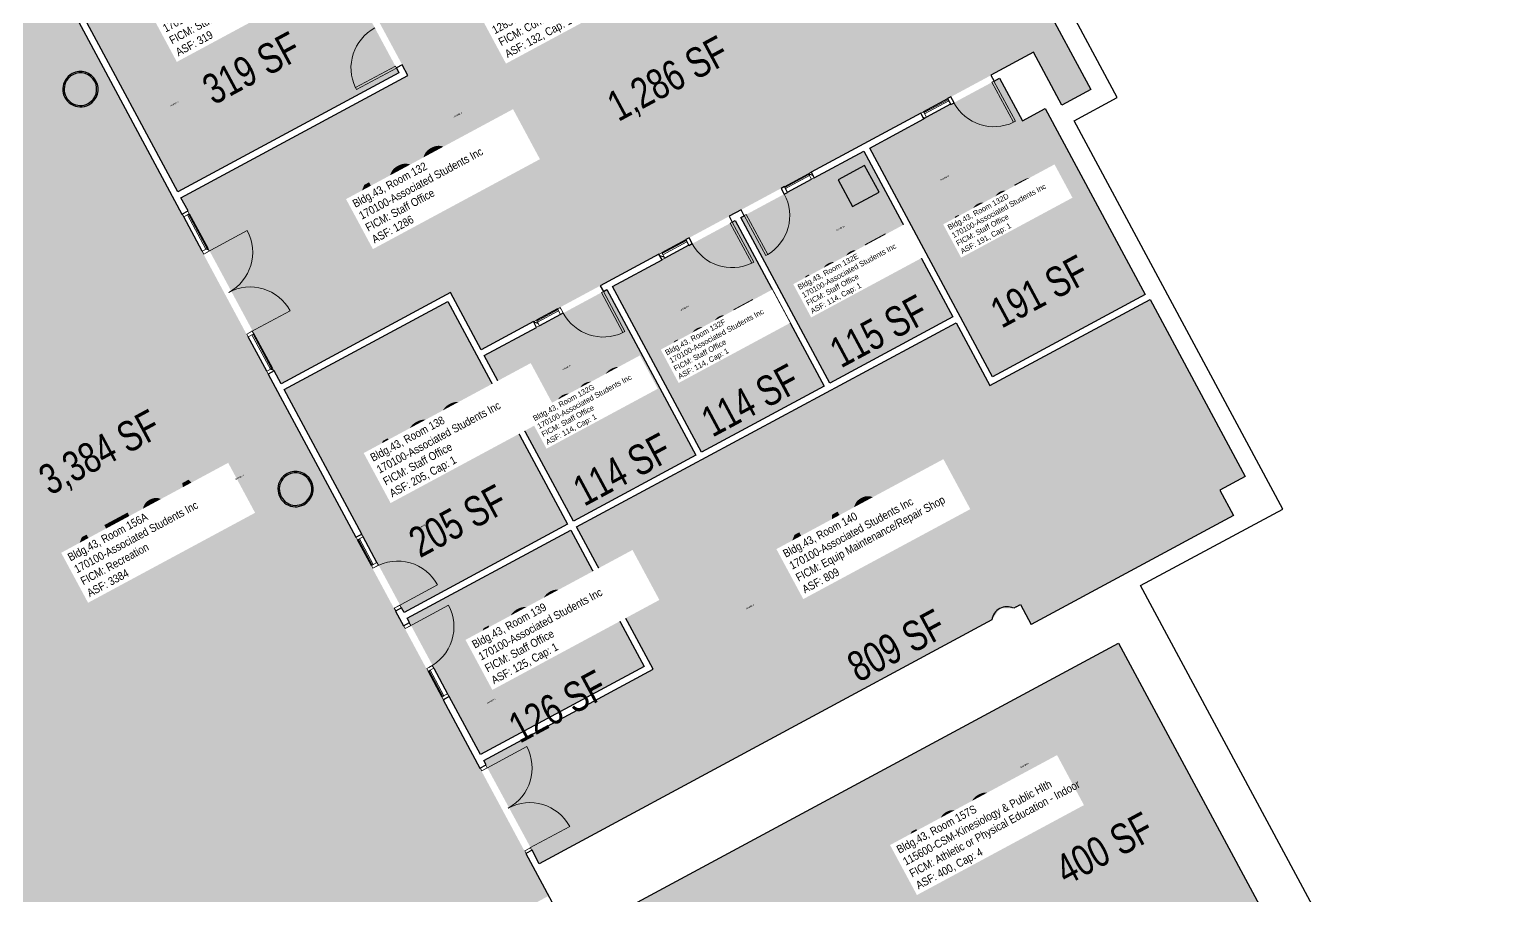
# Model space of a CAD drawing. Header units: inches. Extents: x 69213682 to 69221478, y 27658977 to 27667505.
# Drawn here: x 69218353 to 69219522, y 27663719 to 27664406 of the extents above; entities that cross this region are included whole.
import ezdxf
from ezdxf.enums import TextEntityAlignment as Align

# ---------------------------------------------------------------- set-up
doc = ezdxf.new("R2010")
doc.units = ezdxf.units.IN
doc.header["$LTSCALE"] = 100
doc.header["$MEASUREMENT"] = 0
for name, color, linetype in [('A-DOOR', 2, 'CONTINUOUS'), ('A-FLOR', 3, 'CONTINUOUS'), ('A-GLAZ', 1, 'CONTINUOUS'), ('A-IDEN-RNUM', 7, 'CONTINUOUS'), ('A-IDEN-SNUM', 4, 'CONTINUOUS'), ('A-IDEN-VNUM', 4, 'CONTINUOUS'), ('A-WALL', 5, 'CONTINUOUS'), ('AREA-TEXT', 3, 'CONTINUOUS'), ('Rooms-Category-Color', 7, 'CONTINUOUS'), ('Rooms-College-Color', 7, 'CONTINUOUS'), ('Rooms-Department-Color', 7, 'CONTINUOUS'), ('Rooms-Division-Color', 7, 'CONTINUOUS'), ('Rooms-Information', 7, 'CONTINUOUS')]:
    doc.layers.add(name, color=color, linetype=linetype)
doc.styles.add('CP_AREA', font='arial.ttf', dxfattribs={"height": 15})
doc.styles.add('CP_ROOMSNUMBER', font='arial.ttf', dxfattribs={"height": 1})
doc.styles.add('CP_ROOMVNUMBER', font='arial.ttf', dxfattribs={"width": 0.85, "height": 0.075})

# ---------------------------------------------------------------- blocks, each defined once
blk = doc.blocks.new('Single-Flush - 36_ x 84_ C1 SOLID CORE-190-BACKGROUND Level 1 Parent View')
at = {"layer": 'A-DOOR', "lineweight": 20}
for p, q in [((16.2, -2.6), (16.2, -38.6)), ((18, -2.6), (16.2, -2.6)), ((18, -2.6), (18, -38.6)), ((18, -38.6), (16.2, -38.6))]:
    blk.add_line(p, q, dxfattribs=at)
at = {"layer": 'A-DOOR', "lineweight": 5}
blk.add_arc((18, -2.6), 36.1, 180, 267.2188, dxfattribs=at)
blk = doc.blocks.new('System Panel - Glazed-1071-BACKGROUND Level 1 Parent View')
at = {"layer": 'A-GLAZ', "lineweight": 15}
for p, q in [((15.5, -0.75), (-15.5, -0.75)), ((-15.5, -0.75), (-15.5, -1.75)), ((-15.5, -1.75), (15.5, -1.75)), ((15.5, -1.75), (15.5, -0.75))]:
    blk.add_line(p, q, dxfattribs=at)
blk = doc.blocks.new('System Panel - Glazed-1070-BACKGROUND Level 1 Parent View')
at = {"layer": 'A-GLAZ', "lineweight": 15}
for p, q in [((15.5, -0.75), (-15.5, -0.75)), ((-15.5, -0.75), (-15.5, -1.75)), ((-15.5, -1.75), (15.5, -1.75)), ((15.5, -1.75), (15.5, -0.75))]:
    blk.add_line(p, q, dxfattribs=at)
blk = doc.blocks.new('System Panel - Glazed-562-BACKGROUND Level 1 Parent View')
at = {"layer": 'A-GLAZ', "lineweight": 15}
for p, q in [((9.5, -0.75), (-9.5, -0.75)), ((-9.5, -0.75), (-9.5, -1.75)), ((-9.5, -1.75), (9.5, -1.75)), ((9.5, -1.75), (9.5, -0.75))]:
    blk.add_line(p, q, dxfattribs=at)
blk = doc.blocks.new('System Panel - Glazed-550-BACKGROUND Level 1 Parent View')
at = {"layer": 'A-GLAZ', "lineweight": 15}
for p, q in [((10.84375, -0.75), (-10.84375, -0.75)), ((-10.84375, -0.75), (-10.84375, -1.75)), ((-10.84375, -1.75), (10.84375, -1.75)), ((10.84375, -1.75), (10.84375, -0.75))]:
    blk.add_line(p, q, dxfattribs=at)
blk = doc.blocks.new('Single-Flush - 36_ x 84_ C1 SOLID CORE-191-BACKGROUND Level 1 Parent View')
at = {"layer": 'A-DOOR', "lineweight": 20}
for p, q in [((16.2, 2.6), (16.2, 38.6)), ((18, 38.6), (16.2, 38.6)), ((18, 2.6), (18, 38.6)), ((18, 2.6), (16.2, 2.6))]:
    blk.add_line(p, q, dxfattribs=at)
at = {"layer": 'A-DOOR', "lineweight": 5}
blk.add_arc((18, 2.6), 36.1, 92.7812, 180, dxfattribs=at)
blk = doc.blocks.new('System Panel - Glazed-548-BACKGROUND Level 1 Parent View')
at = {"layer": 'A-GLAZ', "lineweight": 15}
for p, q in [((10.84375, 1.75), (-10.84375, 1.75)), ((-10.84375, 1.75), (-10.84375, 0.75)), ((-10.84375, 0.75), (10.84375, 0.75)), ((10.84375, 0.75), (10.84375, 1.75))]:
    blk.add_line(p, q, dxfattribs=at)
blk = doc.blocks.new('System Panel - Glazed-546-BACKGROUND Level 1 Parent View')
at = {"layer": 'A-GLAZ', "lineweight": 15}
for p, q in [((10.84375, -0.75), (-10.84375, -0.75)), ((-10.84375, -0.75), (-10.84375, -1.75)), ((-10.84375, -1.75), (10.84375, -1.75)), ((10.84375, -1.75), (10.84375, -0.75))]:
    blk.add_line(p, q, dxfattribs=at)
blk = doc.blocks.new('Curtain Wall-Store Front-Sgl - Store Front Single Door-257-BACKGROUND Level 1 Parent View')
at = {"layer": 'A-DOOR', "lineweight": 20}
blk.add_line((-18, 0.5), (-18, 36.5), dxfattribs=at)
at = {"layer": 'A-DOOR', "lineweight": 5}
blk.add_arc((-18, 0.5), 36, 358.2022, 90, dxfattribs=at)
blk = doc.blocks.new('Curtain Wall Dbl Glass - Curtain Wall Dbl Glass-266-BACKGROUND Level 1 Parent View')
at = {"layer": 'A-DOOR', "lineweight": 20}
for p, q in [((-36, 2), (-36, 38)), ((36, 2), (36, 38))]:
    blk.add_line(p, q, dxfattribs=at)
at = {"layer": 'A-DOOR', "lineweight": 5}
for centre, start, end in [((-36, 2), 360, 90), ((36, 2), 90, 180)]:
    blk.add_arc(centre, 36, start, end, dxfattribs=at)
blk = doc.blocks.new('System Panel - Glazed-263-BACKGROUND Level 1 Parent View')
at = {"layer": 'A-GLAZ', "lineweight": 15}
for p, q in [((11.5, -0.75), (-11.5, -0.75)), ((-11.5, -0.75), (-11.5, -1.75)), ((-11.5, -1.75), (11.5, -1.75)), ((11.5, -1.75), (11.5, -0.75))]:
    blk.add_line(p, q, dxfattribs=at)
blk = doc.blocks.new('Curtain Wall-Store Front-Sgl - Store Front Single Door-258-BACKGROUND Level 1 Parent View')
at = {"layer": 'A-DOOR', "lineweight": 20}
blk.add_line((-18, -0.5), (-18, -36.5), dxfattribs=at)
at = {"layer": 'A-DOOR', "lineweight": 5}
blk.add_arc((-18, -0.5), 36, 270, 1.7978, dxfattribs=at)
blk = doc.blocks.new('System Panel - Glazed-260-BACKGROUND Level 1 Parent View')
at = {"layer": 'A-GLAZ', "lineweight": 15}
for p, q in [((11.5, 1.75), (-11.5, 1.75)), ((-11.5, 1.75), (-11.5, 0.75)), ((-11.5, 0.75), (11.5, 0.75)), ((11.5, 0.75), (11.5, 1.75))]:
    blk.add_line(p, q, dxfattribs=at)
blk = doc.blocks.new('Curtain Wall-Store Front-Dbl - Store Front Double Door-240-BACKGROUND Level 1 Parent View')
at = {"layer": 'A-DOOR', "lineweight": 20}
for p, q in [((-36, -0.5), (-36, -36.375)), ((36, -0.5), (36, -36.625))]:
    blk.add_line(p, q, dxfattribs=at)
at = {"layer": 'A-DOOR', "lineweight": 5}
for centre, radius, start, end in [((-36, -0.5), 35.875, 270, 0), ((36, -0.5), 36.125, 180, 270)]:
    blk.add_arc(centre, radius, start, end, dxfattribs=at)

msp = doc.modelspace()

# ---------------------------------------------------------------- hatches: boundary and pattern name
at = {"layer": 'A-GLAZ', "extrusion": (0, 0, -1)}
h = msp.add_hatch(dxfattribs=at)
h.set_pattern_fill('FP1_104', color=256, angle=-28.2896, style=0, pattern_type=2)
h.set_pattern_definition([(16.71, (-69219029.624, 27664349.683), (-6.901, 22.986), []), (16.71, (-69219026.78, 27664354.967), (16.086, 29.887), []), (16.71, (-69219032.468, 27664344.4), (16.086, 29.887), [])])
h.paths.add_polyline_path([(-69219061.7, 27664340.4), (-69219059.5, 27664339.2), (-69219061.9, 27664334.8), (-69219064.1, 27664336)], flags=0)
h = msp.add_hatch(dxfattribs=at)
h.set_pattern_fill('FP1_103', color=256, angle=-208.2896, style=0, pattern_type=2)
h.set_pattern_definition([(16.71, (-69218943.703, 27664303.44), (-6.9, 22.986), []), (16.71, (-69218940.86, 27664308.723), (16.086, 29.887), []), (16.71, (-69218946.547, 27664298.156), (16.086, 29.887), [])])
h.paths.add_polyline_path([(-69218972.9, 27664286.9), (-69218975.1, 27664288.1), (-69218972.7, 27664292.5), (-69218970.5, 27664291.3)], flags=0)
h = msp.add_hatch(dxfattribs=at)
h.set_pattern_fill('FP1_196', color=256, angle=61.7104, style=0, pattern_type=2)
h.set_pattern_definition([(16.71, (-69218451.036, 27664273.999), (-6.9, 22.986), []), (16.71, (-69218448.192, 27664279.282), (16.086, 29.887), []), (16.71, (-69218453.88, 27664268.715), (16.086, 29.887), [])])
h.paths.add_polyline_path([(-69218479.4, 27664259.5), (-69218478.2, 27664261.7), (-69218473.8, 27664259.3), (-69218475, 27664257.1)], flags=0)
h = msp.add_hatch(dxfattribs=at)
h.set_pattern_fill('FP1_180', color=256, angle=61.7104, style=0, pattern_type=2)
h.set_pattern_definition([(16.71, (-69218467.333, 27664243.718), (-6.9, 22.986), []), (16.71, (-69218464.49, 27664249.001), (16.086, 29.887), []), (16.71, (-69218470.177, 27664238.435), (16.086, 29.887), [])])
h.paths.add_polyline_path([(-69218495.3, 27664230), (-69218494.1, 27664232.2), (-69218489.7, 27664229.8), (-69218490.9, 27664227.6)], flags=0)
h = msp.add_hatch(dxfattribs=at)
h.set_pattern_fill('FP1_102', color=256, angle=-28.2896, style=0, pattern_type=2)
h.set_pattern_definition([(16.71, (-69218824.214, 27664239.13), (-6.901, 22.986), []), (16.71, (-69218821.37, 27664244.412), (16.086, 29.887), []), (16.71, (-69218827.057, 27664233.846), (16.086, 29.887), [])])
h.paths.add_polyline_path([(-69218854.2, 27664228.7), (-69218852, 27664227.5), (-69218854.3, 27664223.1), (-69218856.5, 27664224.3)], flags=0)
at = {"layer": 'A-GLAZ'}
h = msp.add_hatch(dxfattribs=at)
h.set_pattern_fill('FP1_216', color=256, angle=28.2896, style=0, pattern_type=2)
h.set_pattern_definition([(163.29, (69218746.714, 27664197.418), (-6.9, -22.986), []), (163.29, (69218743.87, 27664202.7), (-29.887, -16.086), []), (163.29, (69218749.558, 27664192.134), (-29.887, -16.086), [])])
h.paths.add_polyline_path([(69218773.6, 27664185.3), (69218771.4, 27664184.2), (69218773.8, 27664179.8), (69218776, 27664180.9)], flags=0)
at = {"layer": 'A-GLAZ', "extrusion": (0, 0, -1)}
h = msp.add_hatch(dxfattribs=at)
h.set_pattern_fill('FP1_101', color=256, angle=-28.2896, style=0, pattern_type=2)
h.set_pattern_definition([(16.71, (-69218725.8, 27664186.162), (-6.9, 22.986), []), (16.71, (-69218722.957, 27664191.445), (16.086, 29.887), []), (16.71, (-69218728.644, 27664180.879), (16.086, 29.887), [])])
h.paths.add_polyline_path([(-69218754.7, 27664175.2), (-69218752.5, 27664174), (-69218754.9, 27664169.6), (-69218757.1, 27664170.8)], flags=0)
h = msp.add_hatch(dxfattribs=at)
h.set_pattern_fill('FP1_181', color=256, angle=61.7104, style=0, pattern_type=2)
h.set_pattern_definition([(16.71, (-69218502.273, 27664178.8), (-6.9, 22.986), []), (16.71, (-69218499.43, 27664184.083), (16.086, 29.887), []), (16.71, (-69218505.117, 27664173.516), (16.086, 29.887), [])])
h.paths.add_polyline_path([(-69218530.6, 27664164.4), (-69218529.4, 27664166.6), (-69218525, 27664164.2), (-69218526.2, 27664162)], flags=0)
at = {"layer": 'A-GLAZ'}
h = msp.add_hatch(dxfattribs=at)
h.set_pattern_fill('FP1_197', color=256, angle=298.2896, style=0, pattern_type=2)
h.set_pattern_definition([(163.29, (69218518.57, 27664148.519), (-6.9, -22.986), []), (163.29, (69218515.727, 27664153.802), (-29.887, -16.086), []), (163.29, (69218521.414, 27664143.235), (-29.887, -16.086), [])])
h.paths.add_polyline_path([(69218546.5, 27664134.9), (69218545.3, 27664137.1), (69218540.9, 27664134.7), (69218542.1, 27664132.5)], flags=0)
at = {"layer": 'Rooms-Category-Color', "true_color": 0xffe090}
msp.add_hatch(color=41, dxfattribs=at).paths.add_polyline_path([(69218202, 27664775.5), (69218197.1, 27664772.9), (69218192.9, 27664780.9), (69218162.1, 27664764.3), (69218156.6, 27664774.4), (69218093.2, 27664740.3), (69218098.6, 27664730.1), (69218065.2, 27664712.1), (69218090.2, 27664665.6), (69218082.8, 27664661.6), (69218099.8, 27664629.9), (69218107.3, 27664633.9), (69218122.6, 27664605.6), (69218106.7, 27664597.1), (69218145.1, 27664525.7), (69218161, 27664534.3), (69218174, 27664510.1), (69218001.4, 27664417.2), (69218039.2, 27664268.2), (69218200.1, 27663461.8), (69218625.3, 27663690.6), (69218644.7, 27663654.5), (69218764.4, 27663718.9), (69218214.2, 27664741.2), (69218219, 27664743.8)])
at = {"layer": 'Rooms-Category-Color', "true_color": 0xfa9ba3}
for points in [[(69218472.8, 27664272.3), (69218652.8, 27664369.2), (69218609.9, 27664448.9), (69219002.3, 27664660.1), (69218982, 27664697.9), (69219004.9, 27664710.2), (69219194.4, 27664358), (69219171.5, 27664345.7), (69219149, 27664387.5), (69218710.9, 27664151.7), (69218686.5, 27664197.1), (69218552.2, 27664124.8)], [(69218361, 27664480.1), (69218536.4, 27664574.5), (69218645.7, 27664371.3), (69218470.3, 27664276.9)], [(69219116.5, 27664130.4), (69219237.6, 27664195.6), (69219158.2, 27664343.1), (69219140.1, 27664333.3), (69219122, 27664367), (69219019, 27664311.6)], [(69219014.4, 27664309.1), (69219085, 27664177.9), (69218987.4, 27664125.4), (69218916.8, 27664256.6)], [(69218815.1, 27664201.8), (69218885.7, 27664070.6), (69218982.8, 27664122.9), (69218912.2, 27664254.1)], [(69218713.4, 27664147.1), (69218784.1, 27664015.9), (69218881.1, 27664068.1), (69218810.5, 27664199.4)], [(69218554.7, 27664120.2), (69218684.4, 27664190), (69218779.4, 27664013.4), (69218649.7, 27663943.6)], [(69218652.2, 27663939), (69218781.9, 27664008.8), (69218840.1, 27663900.7), (69218710.4, 27663830.9)]]:
    msp.add_hatch(color=241, dxfattribs=at).paths.add_polyline_path(points)
at = {"layer": 'Rooms-Category-Color', "true_color": 0xe3c5e1}
msp.add_hatch(color=254, dxfattribs=at).paths.add_polyline_path([(69219241.4, 27664191.7), (69219316.9, 27664051.4), (69219296.6, 27664040.5), (69219307.5, 27664020.3), (69219147.2, 27663934), (69219138.7, 27663949.9), (69219133.2, 27663946.9), (69219122.2, 27663946.7), (69219116, 27663937.7), (69218757, 27663744.4), (69218712.7, 27663826.2), (69218847.2, 27663898.6), (69218786.5, 27664011.3), (69219087.5, 27664173.2), (69219114.4, 27664123.3)])
at = {"layer": 'Rooms-Category-Color', "true_color": 0xfbafa2}
msp.add_hatch(color=21, dxfattribs=at).paths.add_polyline_path([(69218793.6, 27663691.8), (69219216.3, 27663919.3), (69219330, 27663708)])
at = {"layer": 'Rooms-College-Color', "true_color": 0xadadad}
for points in [[(69218202, 27664775.5), (69218197.1, 27664772.9), (69218192.9, 27664780.9), (69218162.1, 27664764.3), (69218156.6, 27664774.4), (69218093.2, 27664740.3), (69218098.6, 27664730.1), (69218065.2, 27664712.1), (69218090.2, 27664665.6), (69218082.8, 27664661.6), (69218099.8, 27664629.9), (69218107.3, 27664633.9), (69218122.6, 27664605.6), (69218106.7, 27664597.1), (69218145.1, 27664525.7), (69218161, 27664534.3), (69218174, 27664510.1), (69218001.4, 27664417.2), (69218039.2, 27664268.2), (69218200.1, 27663461.8), (69218625.3, 27663690.6), (69218644.7, 27663654.5), (69218764.4, 27663718.9), (69218214.2, 27664741.2), (69218219, 27664743.8)], [(69218472.8, 27664272.3), (69218652.8, 27664369.2), (69218609.9, 27664448.9), (69219002.3, 27664660.1), (69218982, 27664697.9), (69219004.9, 27664710.2), (69219194.4, 27664358), (69219171.5, 27664345.7), (69219149, 27664387.5), (69218710.9, 27664151.7), (69218686.5, 27664197.1), (69218552.2, 27664124.8)], [(69218361, 27664480.1), (69218536.4, 27664574.5), (69218645.7, 27664371.3), (69218470.3, 27664276.9)], [(69219116.5, 27664130.4), (69219237.6, 27664195.6), (69219158.2, 27664343.1), (69219140.1, 27664333.3), (69219122, 27664367), (69219019, 27664311.6)], [(69219014.4, 27664309.1), (69219085, 27664177.9), (69218987.4, 27664125.4), (69218916.8, 27664256.6)], [(69218815.1, 27664201.8), (69218885.7, 27664070.6), (69218982.8, 27664122.9), (69218912.2, 27664254.1)], [(69218713.4, 27664147.1), (69218784.1, 27664015.9), (69218881.1, 27664068.1), (69218810.5, 27664199.4)], [(69218554.7, 27664120.2), (69218684.4, 27664190), (69218779.4, 27664013.4), (69218649.7, 27663943.6)], [(69219241.4, 27664191.7), (69219316.9, 27664051.4), (69219296.6, 27664040.5), (69219307.5, 27664020.3), (69219147.2, 27663934), (69219138.7, 27663949.9), (69219133.2, 27663946.9), (69219122.2, 27663946.7), (69219116, 27663937.7), (69218757, 27663744.4), (69218712.7, 27663826.2), (69218847.2, 27663898.6), (69218786.5, 27664011.3), (69219087.5, 27664173.2), (69219114.4, 27664123.3)], [(69218652.2, 27663939), (69218781.9, 27664008.8), (69218840.1, 27663900.7), (69218710.4, 27663830.9)]]:
    msp.add_hatch(color=253, dxfattribs=at).paths.add_polyline_path(points)
at = {"layer": 'Rooms-College-Color', "true_color": 0xffe090}
msp.add_hatch(color=41, dxfattribs=at).paths.add_polyline_path([(69218793.6, 27663691.8), (69219216.3, 27663919.3), (69219330, 27663708)])
at = {"layer": 'Rooms-Department-Color', "true_color": 0x604aed}
for points in [[(69218202, 27664775.5), (69218197.1, 27664772.9), (69218192.9, 27664780.9), (69218162.1, 27664764.3), (69218156.6, 27664774.4), (69218093.2, 27664740.3), (69218098.6, 27664730.1), (69218065.2, 27664712.1), (69218090.2, 27664665.6), (69218082.8, 27664661.6), (69218099.8, 27664629.9), (69218107.3, 27664633.9), (69218122.6, 27664605.6), (69218106.7, 27664597.1), (69218145.1, 27664525.7), (69218161, 27664534.3), (69218174, 27664510.1), (69218001.4, 27664417.2), (69218039.2, 27664268.2), (69218200.1, 27663461.8), (69218625.3, 27663690.6), (69218644.7, 27663654.5), (69218764.4, 27663718.9), (69218214.2, 27664741.2), (69218219, 27664743.8)], [(69218472.8, 27664272.3), (69218652.8, 27664369.2), (69218609.9, 27664448.9), (69219002.3, 27664660.1), (69218982, 27664697.9), (69219004.9, 27664710.2), (69219194.4, 27664358), (69219171.5, 27664345.7), (69219149, 27664387.5), (69218710.9, 27664151.7), (69218686.5, 27664197.1), (69218552.2, 27664124.8)], [(69218361, 27664480.1), (69218536.4, 27664574.5), (69218645.7, 27664371.3), (69218470.3, 27664276.9)], [(69219116.5, 27664130.4), (69219237.6, 27664195.6), (69219158.2, 27664343.1), (69219140.1, 27664333.3), (69219122, 27664367), (69219019, 27664311.6)], [(69219014.4, 27664309.1), (69219085, 27664177.9), (69218987.4, 27664125.4), (69218916.8, 27664256.6)], [(69218815.1, 27664201.8), (69218885.7, 27664070.6), (69218982.8, 27664122.9), (69218912.2, 27664254.1)], [(69218713.4, 27664147.1), (69218784.1, 27664015.9), (69218881.1, 27664068.1), (69218810.5, 27664199.4)], [(69218554.7, 27664120.2), (69218684.4, 27664190), (69218779.4, 27664013.4), (69218649.7, 27663943.6)], [(69219241.4, 27664191.7), (69219316.9, 27664051.4), (69219296.6, 27664040.5), (69219307.5, 27664020.3), (69219147.2, 27663934), (69219138.7, 27663949.9), (69219133.2, 27663946.9), (69219122.2, 27663946.7), (69219116, 27663937.7), (69218757, 27663744.4), (69218712.7, 27663826.2), (69218847.2, 27663898.6), (69218786.5, 27664011.3), (69219087.5, 27664173.2), (69219114.4, 27664123.3)], [(69218652.2, 27663939), (69218781.9, 27664008.8), (69218840.1, 27663900.7), (69218710.4, 27663830.9)]]:
    msp.add_hatch(color=173, dxfattribs=at).paths.add_polyline_path(points)
at = {"layer": 'Rooms-Department-Color', "true_color": 0xffe090}
msp.add_hatch(color=41, dxfattribs=at).paths.add_polyline_path([(69218793.6, 27663691.8), (69219216.3, 27663919.3), (69219330, 27663708)])
at = {"layer": 'Rooms-Division-Color', "true_color": 0x604aed}
for points in [[(69218202, 27664775.5), (69218197.1, 27664772.9), (69218192.9, 27664780.9), (69218162.1, 27664764.3), (69218156.6, 27664774.4), (69218093.2, 27664740.3), (69218098.6, 27664730.1), (69218065.2, 27664712.1), (69218090.2, 27664665.6), (69218082.8, 27664661.6), (69218099.8, 27664629.9), (69218107.3, 27664633.9), (69218122.6, 27664605.6), (69218106.7, 27664597.1), (69218145.1, 27664525.7), (69218161, 27664534.3), (69218174, 27664510.1), (69218001.4, 27664417.2), (69218039.2, 27664268.2), (69218200.1, 27663461.8), (69218625.3, 27663690.6), (69218644.7, 27663654.5), (69218764.4, 27663718.9), (69218214.2, 27664741.2), (69218219, 27664743.8)], [(69218472.8, 27664272.3), (69218652.8, 27664369.2), (69218609.9, 27664448.9), (69219002.3, 27664660.1), (69218982, 27664697.9), (69219004.9, 27664710.2), (69219194.4, 27664358), (69219171.5, 27664345.7), (69219149, 27664387.5), (69218710.9, 27664151.7), (69218686.5, 27664197.1), (69218552.2, 27664124.8)], [(69218361, 27664480.1), (69218536.4, 27664574.5), (69218645.7, 27664371.3), (69218470.3, 27664276.9)], [(69219116.5, 27664130.4), (69219237.6, 27664195.6), (69219158.2, 27664343.1), (69219140.1, 27664333.3), (69219122, 27664367), (69219019, 27664311.6)], [(69219014.4, 27664309.1), (69219085, 27664177.9), (69218987.4, 27664125.4), (69218916.8, 27664256.6)], [(69218815.1, 27664201.8), (69218885.7, 27664070.6), (69218982.8, 27664122.9), (69218912.2, 27664254.1)], [(69218713.4, 27664147.1), (69218784.1, 27664015.9), (69218881.1, 27664068.1), (69218810.5, 27664199.4)], [(69218554.7, 27664120.2), (69218684.4, 27664190), (69218779.4, 27664013.4), (69218649.7, 27663943.6)], [(69219241.4, 27664191.7), (69219316.9, 27664051.4), (69219296.6, 27664040.5), (69219307.5, 27664020.3), (69219147.2, 27663934), (69219138.7, 27663949.9), (69219133.2, 27663946.9), (69219122.2, 27663946.7), (69219116, 27663937.7), (69218757, 27663744.4), (69218712.7, 27663826.2), (69218847.2, 27663898.6), (69218786.5, 27664011.3), (69219087.5, 27664173.2), (69219114.4, 27664123.3)], [(69218652.2, 27663939), (69218781.9, 27664008.8), (69218840.1, 27663900.7), (69218710.4, 27663830.9)]]:
    msp.add_hatch(color=173, dxfattribs=at).paths.add_polyline_path(points)
at = {"layer": 'Rooms-Division-Color', "true_color": 0xffe090}
msp.add_hatch(color=41, dxfattribs=at).paths.add_polyline_path([(69218793.6, 27663691.8), (69219216.3, 27663919.3), (69219330, 27663708)])

# ---------------------------------------------------------------- linework, layer by layer
at = {"layer": 'A-FLOR'}
for p, q in [((69219015, 27664297.8), (69218993.9, 27664286.4)), ((69219026.4, 27664276.7), (69219015, 27664297.8)), ((69218993.9, 27664286.4), (69219005.3, 27664265.3)), ((69219005.3, 27664265.3), (69219026.4, 27664276.7))]:
    msp.add_line(p, q, dxfattribs=at)
for centre, radius, start, end in [((69218393.1, 27664358.3), 14, 118.2896, 298.2896), ((69218393.1, 27664358.3), 12.9, 118.2896, 298.2896), ((69218393.1, 27664358.3), 14, 298.2896, 118.2896), ((69218393.1, 27664358.3), 12.9, 298.2896, 118.2896), ((69218563.7, 27664041.3), 14, 118.2896, 298.2896), ((69218563.7, 27664041.3), 12.9, 118.2896, 298.2896), ((69218563.7, 27664041.3), 14, 298.2896, 118.2896), ((69218563.7, 27664041.3), 12.9, 298.2896, 118.2896)]:
    msp.add_arc(centre, radius, start, end, dxfattribs=at)
at = {"layer": 'A-GLAZ'}
for p, q in [((69219080.8, 27664350.7), (69219061.7, 27664340.4)), ((69219083.2, 27664346.3), (69219064.1, 27664336)), ((69218951.4, 27664281), (69218970.5, 27664291.3)), ((69218953.8, 27664276.6), (69218972.9, 27664286.9)), ((69218489.7, 27664229.8), (69218475, 27664257.1)), ((69218479.4, 27664259.5), (69218494.1, 27664232.2)), ((69218873.3, 27664239), (69218854.2, 27664228.7)), ((69218875.6, 27664234.6), (69218856.5, 27664224.3)), ((69218771.4, 27664184.2), (69218754.7, 27664175.2)), ((69218773.8, 27664179.8), (69218757.1, 27664170.8)), ((69218540.9, 27664134.7), (69218526.2, 27664162)), ((69218545.3, 27664137.1), (69218530.6, 27664164.4)), ((69218623.8, 27663980.8), (69218612.9, 27664001)), ((69218628.2, 27663983.1), (69218617.3, 27664003.4)), ((69218668.9, 27663896.9), (69218679.8, 27663876.6)), ((69218673.3, 27663899.3), (69218684.2, 27663879))]:
    msp.add_line(p, q, dxfattribs=at)
at = {"layer": 'A-GLAZ', "lineweight": 20, "extrusion": (0, 0, -1)}
for p, q in [((69219061.7, 27664340.4), (69219059.5, 27664339.2)), ((69219059.5, 27664339.2), (69219061.9, 27664334.8)), ((69219064.1, 27664336), (69219061.7, 27664340.4)), ((69219061.9, 27664334.8), (69219064.1, 27664336)), ((69218972.7, 27664292.5), (69218970.5, 27664291.3)), ((69218970.5, 27664291.3), (69218972.9, 27664286.9)), ((69218975.1, 27664288.1), (69218972.7, 27664292.5)), ((69218972.9, 27664286.9), (69218975.1, 27664288.1)), ((69218478.2, 27664261.7), (69218473.8, 27664259.3)), ((69218473.8, 27664259.3), (69218475, 27664257.1)), ((69218475, 27664257.1), (69218479.4, 27664259.5)), ((69218479.4, 27664259.5), (69218478.2, 27664261.7)), ((69218494.1, 27664232.2), (69218489.7, 27664229.8)), ((69218489.7, 27664229.8), (69218490.9, 27664227.6)), ((69218490.9, 27664227.6), (69218495.3, 27664230)), ((69218495.3, 27664230), (69218494.1, 27664232.2)), ((69218854.2, 27664228.7), (69218852, 27664227.5)), ((69218856.5, 27664224.3), (69218854.2, 27664228.7)), ((69218852, 27664227.5), (69218854.3, 27664223.1)), ((69218854.3, 27664223.1), (69218856.5, 27664224.3)), ((69218754.7, 27664175.2), (69218752.5, 27664174)), ((69218752.5, 27664174), (69218754.9, 27664169.6)), ((69218757.1, 27664170.8), (69218754.7, 27664175.2)), ((69218754.9, 27664169.6), (69218757.1, 27664170.8)), ((69218529.4, 27664166.6), (69218525, 27664164.2)), ((69218525, 27664164.2), (69218526.2, 27664162)), ((69218526.2, 27664162), (69218530.6, 27664164.4)), ((69218530.6, 27664164.4), (69218529.4, 27664166.6)), ((69218616.1, 27664005.6), (69218611.7, 27664003.2)), ((69218611.7, 27664003.2), (69218612.9, 27664001)), ((69218612.9, 27664001), (69218617.3, 27664003.4)), ((69218617.3, 27664003.4), (69218616.1, 27664005.6)), ((69218628.2, 27663983.1), (69218623.8, 27663980.8)), ((69218629.4, 27663980.9), (69218628.2, 27663983.1)), ((69218623.8, 27663980.8), (69218625, 27663978.6)), ((69218625, 27663978.6), (69218629.4, 27663980.9)), ((69218672.1, 27663901.5), (69218667.7, 27663899.1)), ((69218673.3, 27663899.3), (69218672.1, 27663901.5)), ((69218667.7, 27663899.1), (69218668.9, 27663896.9)), ((69218668.9, 27663896.9), (69218673.3, 27663899.3)), ((69218684.2, 27663879), (69218679.8, 27663876.6)), ((69218685.4, 27663876.8), (69218684.2, 27663879)), ((69218679.8, 27663876.6), (69218681, 27663874.4)), ((69218681, 27663874.4), (69218685.4, 27663876.8)), ((69218714.6, 27663822.6), (69218710.2, 27663820.3)), ((69218710.2, 27663820.3), (69218711.3, 27663818.1)), ((69218711.3, 27663818.1), (69218715.7, 27663820.4)), ((69218715.7, 27663820.4), (69218714.6, 27663822.6)), ((69218749.9, 27663757), (69218745.5, 27663754.7)), ((69218745.5, 27663754.7), (69218746.6, 27663752.5)), ((69218746.6, 27663752.5), (69218751, 27663754.8)), ((69218751, 27663754.8), (69218749.9, 27663757))]:
    msp.add_line(p, q, dxfattribs=at)
at = {"layer": 'A-GLAZ', "lineweight": 20}
for p, q in [((69218773.6, 27664185.3), (69218771.4, 27664184.2)), ((69218771.4, 27664184.2), (69218773.8, 27664179.8)), ((69218776, 27664180.9), (69218773.6, 27664185.3)), ((69218773.8, 27664179.8), (69218776, 27664180.9)), ((69218545.3, 27664137.1), (69218540.9, 27664134.7)), ((69218540.9, 27664134.7), (69218542.1, 27664132.5)), ((69218542.1, 27664132.5), (69218546.5, 27664134.9)), ((69218546.5, 27664134.9), (69218545.3, 27664137.1)), ((69218646.4, 27663949.2), (69218642, 27663946.9)), ((69218647.6, 27663947), (69218646.4, 27663949.2)), ((69218642, 27663946.9), (69218643.2, 27663944.7)), ((69218643.2, 27663944.7), (69218647.6, 27663947)), ((69218653.9, 27663935.4), (69218649.5, 27663933)), ((69218649.5, 27663933), (69218650.7, 27663930.8)), ((69218650.7, 27663930.8), (69218655.1, 27663933.2)), ((69218655.1, 27663933.2), (69218653.9, 27663935.4))]:
    msp.add_line(p, q, dxfattribs=at)
at = {"layer": 'A-WALL'}
for p, q in [((69219215.4, 27664351.7), (69219011.2, 27664731.2)), ((69219004.9, 27664710.2), (69219194.4, 27664358)), ((69218389.6, 27664415.4), (69218473.6, 27664259.2)), ((69218470.3, 27664276.9), (69218394.4, 27664418)), ((69219149, 27664387.5), (69219115.1, 27664369.3)), ((69219171.5, 27664345.7), (69219149, 27664387.5)), ((69218645.7, 27664371.3), (69218470.3, 27664276.9)), ((69218472.8, 27664272.3), (69218652.8, 27664369.2)), ((69218648.3, 27664377.5), (69218643.7, 27664375.1)), ((69218643.7, 27664375.1), (69218645.7, 27664371.3)), ((69218652.8, 27664369.2), (69218648.3, 27664377.5)), ((69219115.1, 27664369.3), (69219117.6, 27664364.6)), ((69219117.6, 27664364.6), (69219122, 27664367)), ((69219122, 27664367), (69219140.1, 27664333.3)), ((69219194.4, 27664358), (69219171.5, 27664345.7)), ((69219083.4, 27664352.2), (69219080.8, 27664350.8)), ((69219080.8, 27664350.8), (69219083.3, 27664346.2)), ((69219083.3, 27664346.2), (69219085.9, 27664347.6)), ((69219085.9, 27664347.6), (69219083.4, 27664352.2)), ((69219181.1, 27664333.2), (69219215.4, 27664351.7)), ((69219059.5, 27664339.3), (69218972.7, 27664292.6)), ((69219019, 27664311.6), (69219062, 27664334.7)), ((69219062, 27664334.7), (69219059.5, 27664339.3)), ((69219140.1, 27664333.3), (69219158.2, 27664343.1)), ((69219158.2, 27664343.1), (69219237.6, 27664195.6)), ((69219346.7, 27664025.5), (69219181.1, 27664333.2)), ((69219116.5, 27664130.4), (69219019, 27664311.6)), ((69218975.1, 27664288), (69219014.4, 27664309.1)), ((69219014.4, 27664309.1), (69219085, 27664177.9)), ((69218972.7, 27664292.6), (69218975.1, 27664288)), ((69218951.4, 27664281.1), (69218948.7, 27664279.7)), ((69218948.7, 27664279.7), (69218951.2, 27664275.1)), ((69218951.2, 27664275.1), (69218953.8, 27664276.5)), ((69218953.8, 27664276.5), (69218951.4, 27664281.1)), ((69218478.5, 27664261.8), (69218472.8, 27664272.3)), ((69218473.6, 27664259.2), (69218478.5, 27664261.8)), ((69218917, 27664262.6), (69218907.5, 27664257.6)), ((69218907.5, 27664257.6), (69218910, 27664252.9)), ((69218910, 27664252.9), (69218912.2, 27664254.1)), ((69218912.2, 27664254.1), (69218982.8, 27664122.9)), ((69218916.8, 27664256.6), (69218919.5, 27664258)), ((69218987.4, 27664125.4), (69218916.8, 27664256.6)), ((69218919.5, 27664258), (69218917, 27664262.6)), ((69218875.8, 27664240.5), (69218873.2, 27664239.1)), ((69218878.3, 27664235.9), (69218875.8, 27664240.5)), ((69218873.2, 27664239.1), (69218875.7, 27664234.4)), ((69218875.7, 27664234.4), (69218878.3, 27664235.9)), ((69218851.9, 27664227.6), (69218805.3, 27664202.5)), ((69218815.1, 27664201.8), (69218854.4, 27664223)), ((69218854.4, 27664223), (69218851.9, 27664227.6)), ((69218686.5, 27664197.1), (69218552.2, 27664124.8)), ((69218710.9, 27664151.7), (69218686.5, 27664197.1)), ((69218805.3, 27664202.5), (69218807.8, 27664197.9)), ((69218807.8, 27664197.9), (69218810.5, 27664199.4)), ((69218810.5, 27664199.4), (69218881.1, 27664068.1)), ((69218885.7, 27664070.6), (69218815.1, 27664201.8)), ((69219237.6, 27664195.6), (69219116.5, 27664130.4)), ((69218554.7, 27664120.2), (69218684.4, 27664190)), ((69218684.4, 27664190), (69218779.4, 27664013.4)), ((69219114.4, 27664123.3), (69219241.4, 27664191.7)), ((69219241.4, 27664191.7), (69219316.9, 27664051.4)), ((69218752.5, 27664174.1), (69218710.9, 27664151.7)), ((69218754.9, 27664169.5), (69218752.5, 27664174.1)), ((69218786.5, 27664011.3), (69219087.5, 27664173.2)), ((69219085, 27664177.9), (69218987.4, 27664125.4)), ((69219087.5, 27664173.2), (69219114.4, 27664123.3)), ((69218713.4, 27664147.1), (69218754.9, 27664169.5)), ((69218784.1, 27664015.9), (69218713.4, 27664147.1)), ((69218546.7, 27664135), (69218541.9, 27664132.4)), ((69218552.2, 27664124.8), (69218546.7, 27664135)), ((69218541.9, 27664132.4), (69218611.5, 27664003.1)), ((69218982.8, 27664122.9), (69218885.7, 27664070.6)), ((69218616.3, 27664005.7), (69218554.7, 27664120.2)), ((69218881.1, 27664068.1), (69218784.1, 27664015.9)), ((69219316.9, 27664051.4), (69219296.6, 27664040.5)), ((69219296.6, 27664040.5), (69219307.5, 27664020.3)), ((69219307.5, 27664020.3), (69219147.2, 27663934)), ((69219233.9, 27663964.8), (69219346.7, 27664025.5)), ((69218779.4, 27664013.4), (69218649.7, 27663943.6)), ((69218652.2, 27663939), (69218781.9, 27664008.8)), ((69218781.9, 27664008.8), (69218840.1, 27663900.7)), ((69218847.2, 27663898.6), (69218786.5, 27664011.3)), ((69218611.5, 27664003.1), (69218616.3, 27664005.7)), ((69220160.7, 27662242.8), (69219233.9, 27663964.8)), ((69219135.2, 27663948), (69219133.2, 27663946.9)), ((69219135.2, 27663948), (69219138.7, 27663949.9)), ((69219138.7, 27663949.9), (69219147.2, 27663934)), ((69218647.8, 27663947.1), (69218643, 27663944.5)), ((69218643, 27663944.5), (69218649.3, 27663932.9)), ((69218649.7, 27663943.6), (69218647.8, 27663947.1)), ((69218654.1, 27663935.5), (69218652.2, 27663939)), ((69219116, 27663937.7), (69218757, 27663744.4)), ((69218649.3, 27663932.9), (69218654.1, 27663935.5)), ((69218782.2, 27663685.7), (69219216.3, 27663919.3)), ((69219216.3, 27663919.3), (69219330, 27663708)), ((69218840.1, 27663900.7), (69218710.4, 27663830.9)), ((69218712.9, 27663826.3), (69218847.2, 27663898.6)), ((69218685.6, 27663876.9), (69218680.8, 27663874.3)), ((69218680.8, 27663874.3), (69218709.9, 27663820.2)), ((69218710.4, 27663830.9), (69218685.6, 27663876.9)), ((69218709.9, 27663820.2), (69218714.8, 27663822.8)), ((69218714.8, 27663822.8), (69218712.9, 27663826.3)), ((69218751.3, 27663755), (69218746.4, 27663752.4)), ((69218746.4, 27663752.4), (69218779.1, 27663691.7)), ((69218757, 27663744.4), (69218751.3, 27663755))]:
    msp.add_line(p, q, dxfattribs=at)
for start, end in [(63.975, 118.2896), (118.2896, 172.6043)]:
    msp.add_arc((69219127.9, 27663936.1), 12, start, end, dxfattribs=at)

# ---------------------------------------------------------------- block references
at = {"layer": 'A-DOOR'}
for name, p, rotation in [('Single-Flush - 36_ x 84_ C1 SOLID CORE-190-BACKGROUND Level 1 Parent View', (69218637.5, 27664392.1), 298.2896483564979), ('Single-Flush - 36_ x 84_ C1 SOLID CORE-190-BACKGROUND Level 1 Parent View', (69219100.5, 27664358.4), 28.28964835649788), ('Single-Flush - 36_ x 84_ C1 SOLID CORE-191-BACKGROUND Level 1 Parent View', (69218934.1, 27664268.9), 208.2896483564979), ('Single-Flush - 36_ x 84_ C1 SOLID CORE-190-BACKGROUND Level 1 Parent View', (69218892.9, 27664246.7), 28.28964835649788), ('Curtain Wall-Store Front-Dbl - Store Front Double Door-240-BACKGROUND Level 1 Parent View', (69218510.2, 27664197.1), 118.2896483564979), ('Single-Flush - 36_ x 84_ C1 SOLID CORE-190-BACKGROUND Level 1 Parent View', (69218790.7, 27664191.7), 28.28964835649788), ('Curtain Wall-Store Front-Sgl - Store Front Single Door-258-BACKGROUND Level 1 Parent View', (69218635.7, 27663963.9), 118.2896483564979), ('Curtain Wall-Store Front-Sgl - Store Front Single Door-257-BACKGROUND Level 1 Parent View', (69218661.4, 27663916.1), 298.2896483564979), ('Curtain Wall Dbl Glass - Curtain Wall Dbl Glass-266-BACKGROUND Level 1 Parent View', (69218730.6, 27663787.6), 298.2896483564979)]:
    msp.add_blockref(name, p, dxfattribs=dict(at, rotation=rotation))
at = {"layer": 'A-GLAZ'}
for name, p, rotation in [('System Panel - Glazed-546-BACKGROUND Level 1 Parent View', (69219072.5, 27664343.3), 208.2896483564979), ('System Panel - Glazed-548-BACKGROUND Level 1 Parent View', (69218962.1, 27664284), 28.28964835649788), ('System Panel - Glazed-1070-BACKGROUND Level 1 Parent View', (69218484.6, 27664244.7), 118.2896483564979), ('System Panel - Glazed-550-BACKGROUND Level 1 Parent View', (69218864.9, 27664231.6), 208.2896483564979), ('System Panel - Glazed-562-BACKGROUND Level 1 Parent View', (69218764.3, 27664177.5), 208.2896483564979), ('System Panel - Glazed-1071-BACKGROUND Level 1 Parent View', (69218535.8, 27664149.6), 118.2896483564979), ('System Panel - Glazed-260-BACKGROUND Level 1 Parent View', (69218620.5, 27663992.1), 118.2896483564979), ('System Panel - Glazed-263-BACKGROUND Level 1 Parent View', (69218676.6, 27663887.9), 298.2896483564979)]:
    msp.add_blockref(name, p, dxfattribs=dict(at, rotation=rotation))

# ---------------------------------------------------------------- texts
at = {"layer": 'A-IDEN-RNUM', "style": 'CP_ROOMSNUMBER', "width": 0.85}
for s, p in [('0133-00', (69218464.5, 27664344.4)), ('0132-00', (69218689.3, 27664335.8)), ('0132-D0', (69219075.2, 27664285.6)), ('0132-E0', (69218992.8, 27664245.8)), ('0132-F0', (69218869.1, 27664182.5)), ('0132-G0', (69218775.2, 27664135.3)), ('0156-A0', (69218516.2, 27664048.4)), ('0138-00', (69218661.8, 27664010)), ('0140-00', (69218920.9, 27663945.8)), ('0139-00', (69218715.8, 27663871.1)), ('0157-0S', (69219138.8, 27663820.2))]:
    msp.add_text(s, height=1, rotation=28.29, dxfattribs=at).set_placement(p)
at = {"layer": 'A-IDEN-SNUM', "style": 'CP_ROOMSNUMBER', "width": 0.85}
for s, p in [('0430013300', (69218464.5, 27664344.4)), ('0430013200', (69218689.3, 27664335.8)), ('04300132D0', (69219075.2, 27664285.6)), ('04300132E0', (69218992.8, 27664245.8)), ('04300132F0', (69218869.1, 27664182.5)), ('04300132G0', (69218775.2, 27664135.3)), ('04300156A0', (69218516.2, 27664048.4)), ('0430013800', (69218661.8, 27664010)), ('0430014000', (69218920.9, 27663945.8)), ('0430013900', (69218715.8, 27663871.1)), ('043001570S', (69219138.8, 27663820.2))]:
    msp.add_text(s, height=1, rotation=28.29, dxfattribs=at).set_placement(p)
at = {"layer": 'A-IDEN-VNUM', "style": 'CP_ROOMVNUMBER', "width": 0.85}
for s, height, p in [('132J', 45, (69218775, 27664429.5)), ('133', 45, (69218500.3, 27664425.5)), ('132', 45, (69218655.9, 27664277.2)), ('132D', 30, (69219123.3, 27664259.9)), ('132E', 30, (69219003.9, 27664212.2)), ('132F', 30, (69218898.8, 27664160.2)), ('132G', 30, (69218795, 27664108.8)), ('138', 45, (69218670.7, 27664074.3)), ('156A', 45, (69218447.6, 27664006.4)), ('140', 45, (69218997.1, 27663999.8)), ('139', 45, (69218750.6, 27663925.8)), ('162s', 45, (69219101.7, 27663770.9))]:
    msp.add_text(s, height=height, rotation=28.29, dxfattribs=at).set_placement(p, align=Align.MIDDLE)
at = {"layer": 'AREA-TEXT', "style": 'CP_AREA', "width": 0.75}
for s, p in [('319 SF', (69218528.7, 27664375.1)), ('1,286 SF', (69218858.9, 27664366.9)), ('191 SF', (69219153.6, 27664198.1)), ('115 SF', (69219026.2, 27664166.6)), ('114 SF', (69218924.3, 27664111.8)), ('3,384 SF', (69218408.2, 27664070.7)), ('114 SF', (69218822.6, 27664057)), ('205 SF', (69218692.4, 27664016.2)), ('809 SF', (69219040.1, 27663917.4)), ('126 SF', (69218771.5, 27663869.2)), ('400 SF', (69219205.1, 27663756.6))]:
    msp.add_text(s, height=24, rotation=28.29, dxfattribs=at).set_placement(p, align=Align.MIDDLE_CENTER)

# ---------------------------------------------------------------- next in the draw order: texts
at = {"layer": 'Rooms-Information', "attachment_point": 7, "rotation": 28.29, "style": 'CP_ROOMVNUMBER', "bg_fill": 3, "box_fill_scale": 1.5, "bg_fill_color": 256, "bg_fill_true_color": 13158600, "bg_fill_transparency": 0}
for s, insert, char_height, width in [('Bldg.43, Room 133^M^J170100-Associated Students Inc^M^JFICM: Student Office^M^JASF: 319', (69218470.9, 27664384.2), 6.429, 144), ('Bldg.43, Room 132J^M^J128300-FacMgmt-Custodial Services^M^JFICM: Corridor / Circulation^M^JASF: 132, Cap: 1', (69218732.8, 27664381.2), 6.4286, 144), ('Bldg.43, Room 132^M^J170100-Associated Students Inc^M^JFICM: Staff Office^M^JASF: 1286', (69218626.4, 27664235.8), 6.429, 144), ('Bldg.43, Room 132D^M^J170100-Associated Students Inc^M^JFICM: Staff Office^M^JASF: 191, Cap: 1', (69219093, 27664226.5), 4.286, 96), ('Bldg.43, Room 132E^M^J170100-Associated Students Inc^M^JFICM: Staff Office^M^JASF: 114, Cap: 1', (69218974.1, 27664179.1), 4.286, 96), ('Bldg.43, Room 132G^M^J170100-Associated Students Inc^M^JFICM: Staff Office^M^JASF: 114, Cap: 1', (69218764.2, 27664075.1), 4.286, 96), ('Bldg.43, Room 140^M^J170100-Associated Students Inc^M^JFICM: Equip Maintenance/Repair Shop^M^JASF: 809', (69218967.7, 27663958.4), 6.4286, 144), ('Bldg.43, Room 156A^M^J170100-Associated Students Inc^M^JFICM: Recreation^M^JASF: 3384', (69218400.5, 27663955.5), 6.429, 144), ('Bldg.43, Room 139^M^J170100-Associated Students Inc^M^JFICM: Staff Office^M^JASF: 125, Cap: 1', (69218722, 27663884.8), 6.429, 144), ('Bldg.43, Room 157S^M^J115600-CSM-Kinesiology & Public Hlth^M^JFICM: Athletic or Physical Education - Indoor^M^JASF: 400, Cap: 4', (69219058.7, 27663722.2), 6.4286, 144)]:
    msp.add_mtext(s, dxfattribs=dict(at, insert=insert, char_height=char_height, width=width))

# ---------------------------------------------------------------- next in the draw order: texts
for s, insert, char_height, width in [('Bldg.43, Room 132F^M^J170100-Associated Students Inc^M^JFICM: Staff Office^M^JASF: 114, Cap: 1', (69218869, 27664127.2), 4.286, 96), ('Bldg.43, Room 138^M^J170100-Associated Students Inc^M^JFICM: Staff Office^M^JASF: 205, Cap: 1', (69218641.3, 27664032.9), 6.429, 144)]:
    msp.add_mtext(s, dxfattribs=dict(at, insert=insert, char_height=char_height, width=width))

doc.saveas('drawing.dxf')
